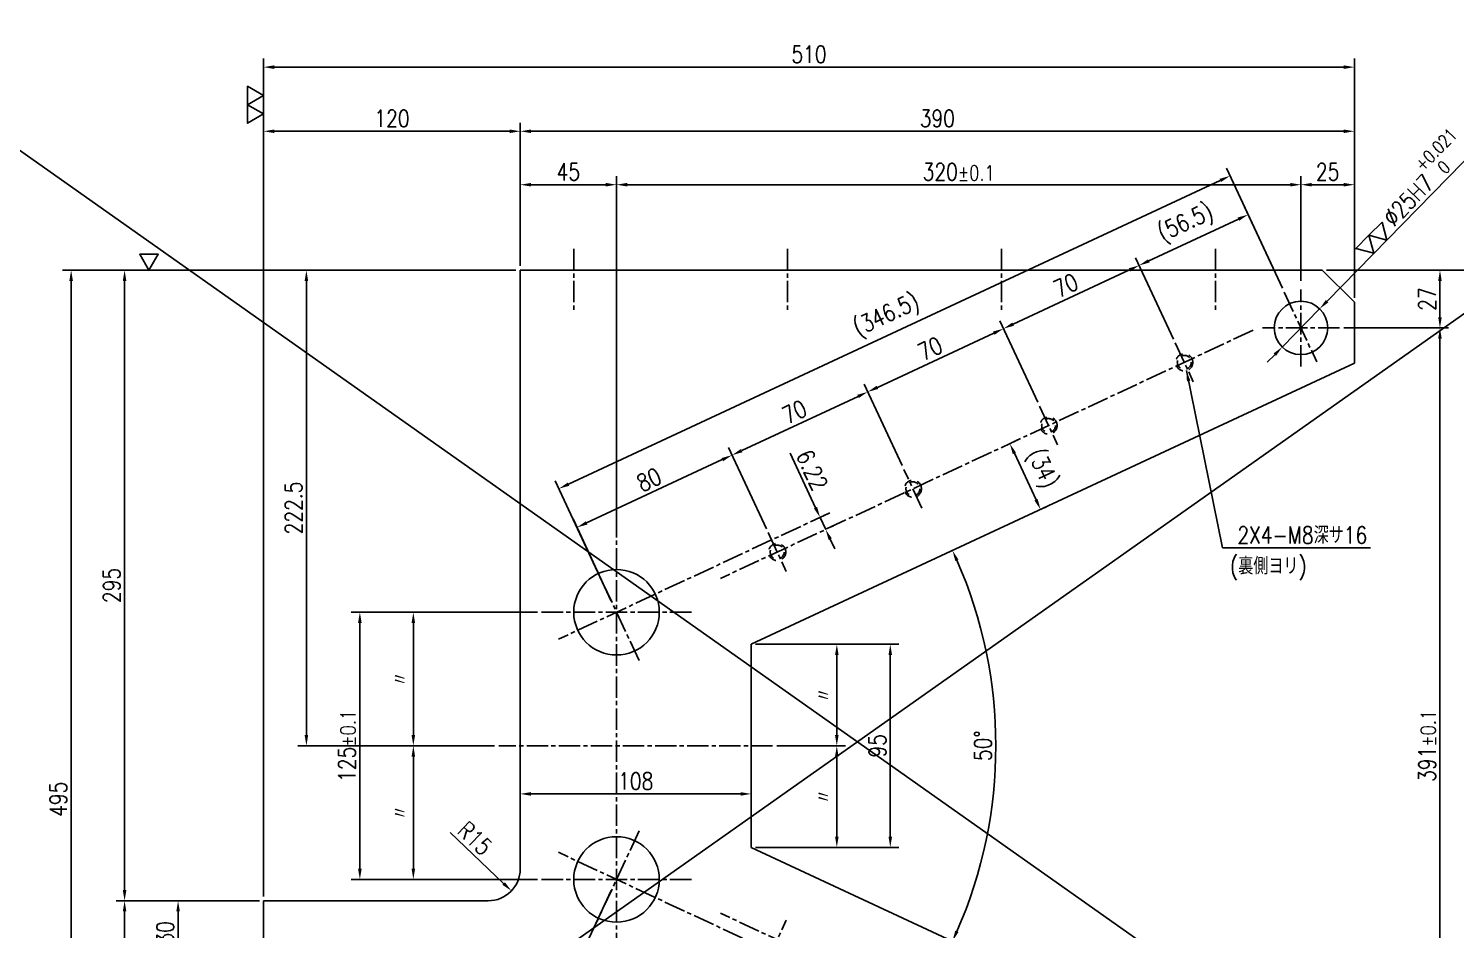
# Model space of a CAD drawing. Extents: x 0 to 1682, y 0 to 2376.
# Drawn here: x 453 to 1121, y 1694 to 2116 of the extents above; entities that cross this region are included whole.
import ezdxf

# ---------------------------------------------------------------- set-up
doc = ezdxf.new("R2010")
doc.units = 0
doc.header["$LTSCALE"] = 2
doc.header["$MEASUREMENT"] = 0
doc.linetypes.add('GEN7A', pattern=[7.5, 5, -0.75, 1, -0.75])
doc.linetypes.add('HIDDEN2', pattern=[3.5, 2, -1.5])
doc.layers.get('DEFPOINTS').update_dxf_attribs({"linetype": 'CONTINUOUS'})
for name, color, linetype in [('2', 5, 'CONTINUOUS'), ('5', 3, 'CONTINUOUS'), ('6', 52, 'CONTINUOUS'), ('7A', 4, 'GEN7A'), ('8', 1, 'CONTINUOUS'), ('9', 3, 'HIDDEN2')]:
    doc.layers.add(name, color=color, linetype=linetype)
doc.styles.get("Standard").update_dxf_attribs({"font": 'romans.shx', "width": 0.8, "bigfont": 'extfont.shx'})
doc.dimstyles.new('GEN-ISO', dxfattribs={"dimscale": 2, "dimtxt": 4, "dimasz": 2.5, "dimexe": 2, "dimexo": 1, "dimgap": 1, "dimtad": 1, "dimdec": 3, "dimrnd": 0.001, "dimdsep": 46, "dimtxsty": 'Standard', "dimcen": 0, "dimclrt": 52, "dimadec": 0, "dimazin": 0, "dimtp": 0.1, "dimtm": 0.1, "dimtfac": 0.6, "dimtdec": 3, "dimtmove": 0, "dimatfit": 3, "dimfxl": 1, "dimarcsym": 0})
doc.dimstyles.new('GEN-ISO$2', dxfattribs={"dimscale": 2, "dimtxt": 4, "dimasz": 2.5, "dimexe": 2, "dimexo": 1, "dimgap": 1, "dimtad": 1, "dimdec": 3, "dimrnd": 0.001, "dimdsep": 46, "dimtxsty": 'Standard', "dimcen": 0, "dimclrt": 52, "dimadec": 3, "dimazin": 0, "dimtp": 0.1, "dimtm": 0.1, "dimtfac": 0.6, "dimtdec": 3, "dimtofl": 0, "dimtmove": 0, "dimatfit": 3, "dimfxl": 1, "dimarcsym": 0})
doc.dimstyles.new('GEN-ISO$3', dxfattribs={"dimscale": 2, "dimtxt": 4, "dimasz": 2.5, "dimexe": 2, "dimexo": 1, "dimgap": 1, "dimtad": 1, "dimdec": 3, "dimrnd": 0.001, "dimdsep": 46, "dimtxsty": 'Standard', "dimcen": 0, "dimclrt": 52, "dimadec": 0, "dimazin": 0, "dimtp": 0.1, "dimtm": 0.1, "dimtfac": 0.6, "dimtdec": 3, "dimtmove": 0, "dimatfit": 0, "dimfxl": 1, "dimarcsym": 0})
doc.dimstyles.new('GEN-ISO$4', dxfattribs={"dimscale": 2, "dimtxt": 4, "dimasz": 2.5, "dimexe": 2, "dimexo": 1, "dimgap": 1, "dimtad": 1, "dimdec": 3, "dimrnd": 0.001, "dimdsep": 46, "dimtxsty": 'Standard', "dimcen": 0, "dimclrt": 52, "dimadec": 0, "dimazin": 0, "dimtp": 0.1, "dimtm": 0.1, "dimtfac": 0.6, "dimtdec": 3, "dimtmove": 0, "dimatfit": 3, "dimfxl": 1, "dimarcsym": 0})

# ---------------------------------------------------------------- blocks, each defined once
blk = doc.blocks.new('*D93')
at = {"layer": '5', "color": 0, "lineweight": -2, "transparency": 16777216}
for p, q in [((1060.35, 2002.57), (1142.35, 2002.57)), ((1138.35, 1997.57), (1138.35, 1562.57)), ((1060.35, 1557.57), (1142.35, 1557.57))]:
    blk.add_line(p, q, dxfattribs=at)
at = {"layer": '5', "color": 0, "transparency": 16777216}
for points in [[(1137.52, 1997.57), (1139.18, 1997.57), (1138.35, 2002.57)], [(1137.52, 1562.57), (1139.18, 1562.57), (1138.35, 1557.57)]]:
    blk.add_solid(points, dxfattribs=at)
at = {"layer": 'DEFPOINTS', "color": 0, "transparency": 16777216}
for p in [(1058.35, 2002.57), (1058.35, 1557.57), (1138.35, 1557.57)]:
    blk.add_point(p, dxfattribs=at)
at = {"layer": '5', "color": 52, "transparency": 16777216, "insert": (1132.35, 1780.07), "char_height": 8, "attachment_point": 5, "rotation": 90}
blk.add_mtext('445', dxfattribs=at)
blk = doc.blocks.new('*D94')
at = {"layer": '5', "color": 0, "lineweight": -2, "transparency": 16777216}
for p, q in [((691.35, 1842.57), (604.35, 1842.57)), ((608.35, 1722.57), (608.35, 1837.57)), ((691.35, 1717.57), (604.35, 1717.57))]:
    blk.add_line(p, q, dxfattribs=at)
at = {"layer": '5', "color": 0, "transparency": 16777216}
for points in [[(607.52, 1837.57), (609.18, 1837.57), (608.35, 1842.57)], [(607.52, 1722.57), (609.18, 1722.57), (608.35, 1717.57)]]:
    blk.add_solid(points, dxfattribs=at)
at = {"layer": 'DEFPOINTS', "color": 0, "transparency": 16777216}
for p in [(608.35, 1842.57), (693.35, 1842.57), (693.35, 1717.57)]:
    blk.add_point(p, dxfattribs=at)
at = {"layer": '5', "color": 52, "transparency": 16777216, "insert": (602.35, 1780.07), "char_height": 8, "attachment_point": 5, "rotation": 90}
blk.add_mtext('125\\H7%%P0.1', dxfattribs=at)
blk = doc.blocks.new('*D95')
at = {"layer": '5', "color": 0, "lineweight": -2, "transparency": 16777216}
for p, q in [((681.35, 2002.57), (469.35, 2002.57)), ((473.35, 1512.57), (473.35, 1997.57)), ((561.35, 1507.57), (469.35, 1507.57))]:
    blk.add_line(p, q, dxfattribs=at)
at = {"layer": '5', "color": 0, "transparency": 16777216}
for points in [[(472.52, 1997.57), (474.18, 1997.57), (473.35, 2002.57)], [(472.52, 1512.57), (474.18, 1512.57), (473.35, 1507.57)]]:
    blk.add_solid(points, dxfattribs=at)
at = {"layer": 'DEFPOINTS', "color": 0, "transparency": 16777216}
for p in [(473.35, 2002.57), (683.35, 2002.57), (563.35, 1507.57)]:
    blk.add_point(p, dxfattribs=at)
at = {"layer": '5', "color": 52, "transparency": 16777216, "insert": (467.35, 1755.07), "char_height": 8, "attachment_point": 5, "rotation": 90}
blk.add_mtext('495', dxfattribs=at)
blk = doc.blocks.new('*D96')
at = {"layer": '5', "color": 0, "lineweight": -2, "transparency": 16777216}
for p, q in [((1068.35, 1975.57), (1117.35, 1975.57)), ((1113.35, 1589.57), (1113.35, 1970.57)), ((1068.35, 1584.57), (1117.35, 1584.57))]:
    blk.add_line(p, q, dxfattribs=at)
at = {"layer": '5', "color": 0, "transparency": 16777216}
for points in [[(1112.52, 1970.57), (1114.18, 1970.57), (1113.35, 1975.57)], [(1112.52, 1589.57), (1114.18, 1589.57), (1113.35, 1584.57)]]:
    blk.add_solid(points, dxfattribs=at)
at = {"layer": 'DEFPOINTS', "color": 0, "transparency": 16777216}
for p in [(1066.35, 1975.57), (1113.35, 1975.57), (1066.35, 1584.57)]:
    blk.add_point(p, dxfattribs=at)
at = {"layer": '5', "color": 52, "transparency": 16777216, "insert": (1107.35, 1780.07), "char_height": 8, "attachment_point": 5, "rotation": 90}
blk.add_mtext('391\\H7%%P0.1', dxfattribs=at)
blk = doc.blocks.new('*D99')
at = {"layer": '5', "color": 0, "lineweight": -2, "transparency": 16777216}
for p, q in [((563.35, 1709.57), (563.35, 2101.57)), ((1073.35, 1994.57), (1073.35, 2101.57)), ((568.35, 2097.57), (1068.35, 2097.57))]:
    blk.add_line(p, q, dxfattribs=at)
at = {"layer": '5', "color": 0, "transparency": 16777216}
for points in [[(568.35, 2098.4), (568.35, 2096.73), (563.35, 2097.57)], [(1068.35, 2098.4), (1068.35, 2096.73), (1073.35, 2097.57)]]:
    blk.add_solid(points, dxfattribs=at)
at = {"layer": 'DEFPOINTS', "color": 0, "transparency": 16777216}
for p in [(1073.35, 2097.57), (1073.35, 1992.57), (563.35, 1707.57)]:
    blk.add_point(p, dxfattribs=at)
at = {"layer": '5', "color": 52, "transparency": 16777216, "insert": (818.35, 2103.57), "char_height": 8, "attachment_point": 5}
blk.add_mtext('510', dxfattribs=at)
blk = doc.blocks.new('*D100')
at = {"layer": '5', "color": 0, "lineweight": -2, "transparency": 16777216}
for p, q in [((1048.35, 1997.57), (1048.35, 2046.57)), ((1053.35, 2042.57), (1068.35, 2042.57)), ((1073.35, 1989.57), (1073.35, 2046.57))]:
    blk.add_line(p, q, dxfattribs=at)
at = {"layer": '5', "color": 0, "transparency": 16777216}
for points in [[(1053.35, 2043.4), (1053.35, 2041.73), (1048.35, 2042.57)], [(1068.35, 2043.4), (1068.35, 2041.73), (1073.35, 2042.57)]]:
    blk.add_solid(points, dxfattribs=at)
at = {"layer": 'DEFPOINTS', "color": 0, "transparency": 16777216}
for p in [(1073.35, 2042.57), (1048.35, 1995.57), (1073.35, 1987.57)]:
    blk.add_point(p, dxfattribs=at)
at = {"layer": '5', "color": 52, "transparency": 16777216, "insert": (1060.85, 2048.57), "char_height": 8, "attachment_point": 5}
blk.add_mtext('25', dxfattribs=at)
blk = doc.blocks.new('*D101')
at = {"layer": '5', "color": 0, "lineweight": -2, "transparency": 16777216}
for p, q in [((728.35, 1879.57), (728.35, 2046.57)), ((1043.35, 2042.57), (733.35, 2042.57)), ((1048.35, 1997.57), (1048.35, 2046.57))]:
    blk.add_line(p, q, dxfattribs=at)
at = {"layer": '5', "color": 0, "transparency": 16777216}
for points in [[(733.35, 2043.4), (733.35, 2041.73), (728.35, 2042.57)], [(1043.35, 2043.4), (1043.35, 2041.73), (1048.35, 2042.57)]]:
    blk.add_solid(points, dxfattribs=at)
at = {"layer": 'DEFPOINTS', "color": 0, "transparency": 16777216}
for p in [(728.35, 2042.57), (1048.35, 1995.57), (728.35, 1877.57)]:
    blk.add_point(p, dxfattribs=at)
at = {"layer": '5', "color": 52, "transparency": 16777216, "insert": (888.35, 2048.57), "char_height": 8, "attachment_point": 5}
blk.add_mtext('320\\H7%%P0.1', dxfattribs=at)
blk = doc.blocks.new('*D102')
at = {"layer": '5', "color": 0, "lineweight": -2, "transparency": 16777216}
for p, q in [((725.91, 1712.33), (703.93, 1665.2)), ((798.41, 1678.52), (776.44, 1631.39)), ((710.15, 1666.71), (773.59, 1637.13))]:
    blk.add_line(p, q, dxfattribs=at)
at = {"layer": '5', "color": 0, "transparency": 16777216}
for points in [[(710.51, 1667.47), (709.8, 1665.96), (705.62, 1668.82)], [(773.95, 1637.88), (773.24, 1636.37), (778.13, 1635.01)]]:
    blk.add_solid(points, dxfattribs=at)
at = {"layer": 'DEFPOINTS', "color": 0, "transparency": 16777216}
for p in [(726.75, 1714.14), (799.26, 1680.33), (778.13, 1635.01)]:
    blk.add_point(p, dxfattribs=at)
at = {"layer": '5', "color": 52, "transparency": 16777216, "insert": (744.41, 1657.36), "char_height": 8, "attachment_point": 5, "rotation": 335}
blk.add_mtext('80', dxfattribs=at)
blk = doc.blocks.new('*D107')
at = {"layer": '5', "color": 0, "lineweight": -2, "transparency": 16777216}
for p, q in [((1039.7, 1994.13), (1013.49, 2050.32)), ((705.93, 1902.48), (1010.65, 2044.58)), ((725.91, 1847.8), (699.7, 1904))]:
    blk.add_line(p, q, dxfattribs=at)
at = {"layer": '5', "color": 0, "transparency": 16777216}
for points in [[(1010.3, 2045.33), (1011, 2043.82), (1015.18, 2046.69)], [(705.57, 1903.24), (706.28, 1901.73), (701.4, 1900.37)]]:
    blk.add_solid(points, dxfattribs=at)
at = {"layer": 'DEFPOINTS', "color": 0, "transparency": 16777216}
for p in [(1015.18, 2046.69), (1040.54, 1992.31), (726.75, 1845.99)]:
    blk.add_point(p, dxfattribs=at)
at = {"layer": '5', "color": 52, "transparency": 16777216, "insert": (854.87, 1980.87), "char_height": 8, "attachment_point": 5, "rotation": 25}
blk.add_mtext('(346.5)', dxfattribs=at)
blk = doc.blocks.new('*D108')
at = {"layer": '5', "color": 0, "lineweight": -2, "transparency": 16777216}
for p, q in [((798.41, 1881.61), (780.66, 1919.68)), ((714.38, 1884.36), (777.82, 1913.94)), ((725.91, 1847.8), (708.16, 1885.87))]:
    blk.add_line(p, q, dxfattribs=at)
at = {"layer": '5', "color": 0, "transparency": 16777216}
for points in [[(777.47, 1914.7), (778.17, 1913.19), (782.35, 1916.05)], [(714.03, 1885.11), (714.73, 1883.6), (709.85, 1882.24)]]:
    blk.add_solid(points, dxfattribs=at)
at = {"layer": 'DEFPOINTS', "color": 0, "transparency": 16777216}
for p in [(782.35, 1916.05), (799.26, 1879.8), (726.75, 1845.99)]:
    blk.add_point(p, dxfattribs=at)
at = {"layer": '5', "color": 52, "transparency": 16777216, "insert": (743.56, 1904.59), "char_height": 8, "attachment_point": 5, "rotation": 25}
blk.add_mtext('80', dxfattribs=at)
blk = doc.blocks.new('*D109')
at = {"layer": '5', "color": 0, "lineweight": -2, "transparency": 16777216}
for p, q in [((861.85, 1911.2), (844.1, 1949.26)), ((786.88, 1918.17), (841.26, 1943.52)), ((798.41, 1881.61), (780.66, 1919.68))]:
    blk.add_line(p, q, dxfattribs=at)
at = {"layer": '5', "color": 0, "transparency": 16777216}
for points in [[(840.91, 1944.28), (841.61, 1942.77), (845.79, 1945.64)], [(786.53, 1918.92), (787.24, 1917.41), (782.35, 1916.05)]]:
    blk.add_solid(points, dxfattribs=at)
at = {"layer": 'DEFPOINTS', "color": 0, "transparency": 16777216}
for p in [(845.79, 1945.64), (862.7, 1909.39), (799.26, 1879.8)]:
    blk.add_point(p, dxfattribs=at)
at = {"layer": '5', "color": 52, "transparency": 16777216, "insert": (811.54, 1936.28), "char_height": 8, "attachment_point": 5, "rotation": 25}
blk.add_mtext('70', dxfattribs=at)
blk = doc.blocks.new('*D110')
at = {"layer": '5', "color": 0, "lineweight": -2, "transparency": 16777216}
for p, q in [((988.74, 1970.36), (970.99, 2008.43)), ((913.77, 1977.33), (968.15, 2002.69)), ((925.29, 1940.78), (907.55, 1978.85))]:
    blk.add_line(p, q, dxfattribs=at)
at = {"layer": '5', "color": 0, "transparency": 16777216}
for points in [[(967.79, 2003.45), (968.5, 2001.94), (972.68, 2004.8)], [(913.41, 1978.09), (914.12, 1976.58), (909.24, 1975.22)]]:
    blk.add_solid(points, dxfattribs=at)
at = {"layer": 'DEFPOINTS', "color": 0, "transparency": 16777216}
for p in [(972.68, 2004.8), (989.58, 1968.55), (926.14, 1938.97)]:
    blk.add_point(p, dxfattribs=at)
at = {"layer": '5', "color": 52, "transparency": 16777216, "insert": (938.42, 1995.45), "char_height": 8, "attachment_point": 5, "rotation": 25}
blk.add_mtext('70', dxfattribs=at)
blk = doc.blocks.new('*D111')
at = {"layer": '5', "color": 0, "lineweight": -2, "transparency": 16777216}
for p, q in [((925.29, 1940.78), (907.55, 1978.85)), ((850.33, 1947.75), (904.7, 1973.11)), ((861.85, 1911.2), (844.1, 1949.26))]:
    blk.add_line(p, q, dxfattribs=at)
at = {"layer": '5', "color": 0, "transparency": 16777216}
for points in [[(904.35, 1973.86), (905.06, 1972.35), (909.24, 1975.22)], [(849.97, 1948.51), (850.68, 1947), (845.79, 1945.64)]]:
    blk.add_solid(points, dxfattribs=at)
at = {"layer": 'DEFPOINTS', "color": 0, "transparency": 16777216}
for p in [(909.24, 1975.22), (926.14, 1938.97), (862.7, 1909.39)]:
    blk.add_point(p, dxfattribs=at)
at = {"layer": '5', "color": 52, "transparency": 16777216, "insert": (874.98, 1965.87), "char_height": 8, "attachment_point": 5, "rotation": 25}
blk.add_mtext('70', dxfattribs=at)
blk = doc.blocks.new('*D112')
at = {"layer": '5', "color": 0, "lineweight": -2, "transparency": 16777216}
for p, q in [((1039.7, 1994.13), (1021.95, 2032.19)), ((977.21, 2006.92), (1019.1, 2026.45)), ((988.74, 1970.36), (970.99, 2008.43))]:
    blk.add_line(p, q, dxfattribs=at)
at = {"layer": '5', "color": 0, "transparency": 16777216}
for points in [[(1018.75, 2027.21), (1019.46, 2025.7), (1023.64, 2028.57)], [(976.86, 2007.67), (977.56, 2006.16), (972.68, 2004.8)]]:
    blk.add_solid(points, dxfattribs=at)
at = {"layer": 'DEFPOINTS', "color": 0, "transparency": 16777216}
for p in [(1023.64, 2028.57), (1040.54, 1992.31), (989.58, 1968.55)]:
    blk.add_point(p, dxfattribs=at)
at = {"layer": '5', "color": 52, "transparency": 16777216, "insert": (994.74, 2024.02), "char_height": 8, "attachment_point": 5, "rotation": 25}
blk.add_mtext('(56.5)', dxfattribs=at)
blk = doc.blocks.new('*D113')
at = {"layer": '5', "color": 0, "lineweight": -2, "transparency": 16777216}
for p, q in [((914.05, 1922.3), (915.87, 1923.14)), ((914.35, 1916.92), (924.5, 1895.17)), ((928.42, 1891.48), (930.23, 1892.33))]:
    blk.add_line(p, q, dxfattribs=at)
at = {"layer": '5', "color": 0, "transparency": 16777216}
for points in [[(915.11, 1917.27), (913.6, 1916.57), (912.24, 1921.45)], [(925.25, 1895.52), (923.74, 1894.82), (926.61, 1890.64)]]:
    blk.add_solid(points, dxfattribs=at)
at = {"layer": 'DEFPOINTS', "color": 0, "transparency": 16777216}
for p in [(912.24, 1921.45), (926.61, 1890.64), (926.61, 1890.64)]:
    blk.add_point(p, dxfattribs=at)
at = {"layer": '5', "color": 52, "transparency": 16777216, "insert": (926.76, 1909.47), "char_height": 8, "attachment_point": 5, "rotation": 295}
blk.add_mtext('(34)', dxfattribs=at)
blk = doc.blocks.new('*D114')
at = {"layer": '5', "color": 0, "lineweight": -2, "transparency": 16777216}
for p, q in [((681.35, 2002.57), (494.35, 2002.57)), ((498.35, 1712.57), (498.35, 1997.57)), ((561.35, 1707.57), (494.35, 1707.57))]:
    blk.add_line(p, q, dxfattribs=at)
at = {"layer": '5', "color": 0, "transparency": 16777216}
for points in [[(497.52, 1997.57), (499.18, 1997.57), (498.35, 2002.57)], [(497.52, 1712.57), (499.18, 1712.57), (498.35, 1707.57)]]:
    blk.add_solid(points, dxfattribs=at)
at = {"layer": 'DEFPOINTS', "color": 0, "transparency": 16777216}
for p in [(498.35, 2002.57), (683.35, 2002.57), (563.35, 1707.57)]:
    blk.add_point(p, dxfattribs=at)
at = {"layer": '5', "color": 52, "transparency": 16777216, "insert": (492.35, 1855.07), "char_height": 8, "attachment_point": 5, "rotation": 90}
blk.add_mtext('295', dxfattribs=at)
blk = doc.blocks.new('*D115')
at = {"layer": '5', "color": 0, "lineweight": -2, "transparency": 16777216}
for p, q in [((561.35, 1707.57), (494.35, 1707.57)), ((498.35, 1512.57), (498.35, 1702.57)), ((561.35, 1507.57), (494.35, 1507.57))]:
    blk.add_line(p, q, dxfattribs=at)
at = {"layer": '5', "color": 0, "transparency": 16777216}
for points in [[(497.52, 1702.57), (499.18, 1702.57), (498.35, 1707.57)], [(497.52, 1512.57), (499.18, 1512.57), (498.35, 1507.57)]]:
    blk.add_solid(points, dxfattribs=at)
at = {"layer": 'DEFPOINTS', "color": 0, "transparency": 16777216}
for p in [(498.35, 1707.57), (563.35, 1707.57), (563.35, 1507.57)]:
    blk.add_point(p, dxfattribs=at)
at = {"layer": '5', "color": 52, "transparency": 16777216, "insert": (492.35, 1607.57), "char_height": 8, "attachment_point": 5, "rotation": 90}
blk.add_mtext('200', dxfattribs=at)
blk = doc.blocks.new('*D120')
at = {"layer": '5', "color": 0, "lineweight": -2, "transparency": 16777216}
for p, q in [((683.35, 2004.57), (683.35, 2071.57)), ((1073.35, 1989.57), (1073.35, 2071.57)), ((1068.35, 2067.57), (688.35, 2067.57))]:
    blk.add_line(p, q, dxfattribs=at)
at = {"layer": '5', "color": 0, "transparency": 16777216}
for points in [[(688.35, 2068.4), (688.35, 2066.73), (683.35, 2067.57)], [(1068.35, 2068.4), (1068.35, 2066.73), (1073.35, 2067.57)]]:
    blk.add_solid(points, dxfattribs=at)
at = {"layer": 'DEFPOINTS', "color": 0, "transparency": 16777216}
for p in [(683.35, 2067.57), (683.35, 2002.57), (1073.35, 1987.57)]:
    blk.add_point(p, dxfattribs=at)
at = {"layer": '5', "color": 52, "transparency": 16777216, "insert": (878.35, 2073.57), "char_height": 8, "attachment_point": 5}
blk.add_mtext('390', dxfattribs=at)
blk = doc.blocks.new('*D121')
at = {"layer": '5', "color": 0, "lineweight": -2, "transparency": 16777216}
for p, q in [((683.35, 2004.57), (683.35, 2046.57)), ((723.35, 2042.57), (688.35, 2042.57)), ((728.35, 1879.57), (728.35, 2046.57))]:
    blk.add_line(p, q, dxfattribs=at)
at = {"layer": '5', "color": 0, "transparency": 16777216}
for points in [[(688.35, 2043.4), (688.35, 2041.73), (683.35, 2042.57)], [(723.35, 2043.4), (723.35, 2041.73), (728.35, 2042.57)]]:
    blk.add_solid(points, dxfattribs=at)
at = {"layer": 'DEFPOINTS', "color": 0, "transparency": 16777216}
for p in [(683.35, 2042.57), (683.35, 2002.57), (728.35, 1877.57)]:
    blk.add_point(p, dxfattribs=at)
at = {"layer": '5', "color": 52, "transparency": 16777216, "insert": (705.85, 2048.57), "char_height": 8, "attachment_point": 5}
blk.add_mtext('45', dxfattribs=at)
blk = doc.blocks.new('*D122')
at = {"layer": '5', "color": 0, "lineweight": -2, "transparency": 16777216}
for p, q in [((563.35, 1709.57), (563.35, 2071.57)), ((683.35, 2004.57), (683.35, 2071.57)), ((678.35, 2067.57), (568.35, 2067.57))]:
    blk.add_line(p, q, dxfattribs=at)
at = {"layer": '5', "color": 0, "transparency": 16777216}
for points in [[(568.35, 2068.4), (568.35, 2066.73), (563.35, 2067.57)], [(678.35, 2068.4), (678.35, 2066.73), (683.35, 2067.57)]]:
    blk.add_solid(points, dxfattribs=at)
at = {"layer": 'DEFPOINTS', "color": 0, "transparency": 16777216}
for p in [(563.35, 2067.57), (683.35, 2002.57), (563.35, 1707.57)]:
    blk.add_point(p, dxfattribs=at)
at = {"layer": '5', "color": 52, "transparency": 16777216, "insert": (623.35, 2073.57), "char_height": 8, "attachment_point": 5}
blk.add_mtext('120', dxfattribs=at)
blk = doc.blocks.new('*D123')
at = {"layer": '5', "color": 0, "lineweight": -2, "transparency": 16777216}
for p, q in [((1060.35, 2002.57), (1117.35, 2002.57)), ((1113.35, 1980.57), (1113.35, 1997.57)), ((1068.35, 1975.57), (1117.35, 1975.57))]:
    blk.add_line(p, q, dxfattribs=at)
at = {"layer": '5', "color": 0, "transparency": 16777216}
for points in [[(1112.52, 1997.57), (1114.18, 1997.57), (1113.35, 2002.57)], [(1112.52, 1980.57), (1114.18, 1980.57), (1113.35, 1975.57)]]:
    blk.add_solid(points, dxfattribs=at)
at = {"layer": 'DEFPOINTS', "color": 0, "transparency": 16777216}
for p in [(1058.35, 2002.57), (1113.35, 2002.57), (1066.35, 1975.57)]:
    blk.add_point(p, dxfattribs=at)
at = {"layer": '5', "color": 52, "transparency": 16777216, "insert": (1107.35, 1989.07), "char_height": 8, "attachment_point": 5, "rotation": 90}
blk.add_mtext('27', dxfattribs=at)
blk = doc.blocks.new('*D125')
at = {"layer": '5', "color": 0, "lineweight": -2, "transparency": 16777216}
blk.add_line((650.59, 1739.54), (675.58, 1715.66), dxfattribs=at)
at = {"layer": '5', "color": 0, "transparency": 16777216}
blk.add_solid([(676.16, 1716.26), (675, 1715.06), (679.2, 1712.2)], dxfattribs=at)
at = {"layer": 'DEFPOINTS', "color": 0, "transparency": 16777216}
for p in [(668.35, 1722.57), (679.2, 1712.2)]:
    blk.add_point(p, dxfattribs=at)
at = {"layer": '5', "color": 52, "transparency": 16777216, "insert": (662.13, 1736.81), "char_height": 8, "attachment_point": 5, "rotation": 316.30527}
blk.add_mtext('R15', dxfattribs=at)
blk = doc.blocks.new('*D126')
at = {"layer": '5', "color": 0, "lineweight": -2, "transparency": 16777216}
for p, q in [((1060.58, 1988.08), (1131.15, 2060.26)), ((1039.61, 1966.63), (1057.09, 1984.5)), ((1036.12, 1963.05), (1032.62, 1959.48))]:
    blk.add_line(p, q, dxfattribs=at)
at = {"layer": '5', "color": 0, "transparency": 16777216}
for points in [[(1059.99, 1988.66), (1061.18, 1987.5), (1057.09, 1984.5)], [(1035.52, 1963.63), (1036.71, 1962.47), (1039.61, 1966.63)]]:
    blk.add_solid(points, dxfattribs=at)
at = {"layer": 'DEFPOINTS', "color": 0, "transparency": 16777216}
for p in [(1057.09, 1984.5), (1039.61, 1966.63)]:
    blk.add_point(p, dxfattribs=at)
at = {"layer": '5', "color": 52, "transparency": 16777216, "insert": (1104.65, 2046.03), "char_height": 8, "attachment_point": 5, "rotation": 45.64911}
blk.add_mtext('∅25H7\\H6;\\S+0.021^   0;', dxfattribs=at)
blk = doc.blocks.new('*D128')
at = {"layer": '5', "color": 0, "lineweight": -2, "transparency": 16777216}
for p, q in [((725.91, 1712.33), (693.37, 1642.54)), ((699.59, 1644.05), (1004.31, 1501.96)), ((1039.7, 1566.01), (1007.15, 1496.22))]:
    blk.add_line(p, q, dxfattribs=at)
at = {"layer": '5', "color": 0, "transparency": 16777216}
for points in [[(699.94, 1644.81), (699.24, 1643.3), (695.06, 1646.17)], [(1004.66, 1502.71), (1003.96, 1501.2), (1008.84, 1499.85)]]:
    blk.add_solid(points, dxfattribs=at)
at = {"layer": 'DEFPOINTS', "color": 0, "transparency": 16777216}
for p in [(726.75, 1714.14), (1040.54, 1567.82), (1008.84, 1499.85)]:
    blk.add_point(p, dxfattribs=at)
at = {"layer": '5', "color": 52, "transparency": 16777216, "insert": (855.37, 1580.34), "char_height": 8, "attachment_point": 5, "rotation": 335}
blk.add_mtext('(346.5)', dxfattribs=at)
blk = doc.blocks.new('*D129')
at = {"layer": '5', "color": 0, "lineweight": -2, "transparency": 16777216}
for p, q in [((793.35, 1827.57), (860.35, 1827.57)), ((856.35, 1737.57), (856.35, 1822.57)), ((793.35, 1732.57), (860.35, 1732.57))]:
    blk.add_line(p, q, dxfattribs=at)
at = {"layer": '5', "color": 0, "transparency": 16777216}
for points in [[(855.52, 1822.57), (857.18, 1822.57), (856.35, 1827.57)], [(855.52, 1737.57), (857.18, 1737.57), (856.35, 1732.57)]]:
    blk.add_solid(points, dxfattribs=at)
at = {"layer": 'DEFPOINTS', "color": 0, "transparency": 16777216}
for p in [(791.35, 1827.57), (856.35, 1827.57), (791.35, 1732.57)]:
    blk.add_point(p, dxfattribs=at)
at = {"layer": '5', "color": 52, "transparency": 16777216, "insert": (850.35, 1780.07), "char_height": 8, "attachment_point": 5, "rotation": 90}
blk.add_mtext('95', dxfattribs=at)
blk = doc.blocks.new('*D74')
at = {"layer": '5', "color": 0, "lineweight": -2, "transparency": 16777216}
for p, q in [((691.35, 1842.57), (629.35, 1842.57)), ((633.35, 1785.07), (633.35, 1837.57)), ((671.35, 1780.07), (629.35, 1780.07))]:
    blk.add_line(p, q, dxfattribs=at)
at = {"layer": '5', "color": 0, "transparency": 16777216}
for points in [[(632.52, 1837.57), (634.18, 1837.57), (633.35, 1842.57)], [(632.52, 1785.07), (634.18, 1785.07), (633.35, 1780.07)]]:
    blk.add_solid(points, dxfattribs=at)
at = {"layer": 'DEFPOINTS', "color": 0, "transparency": 16777216}
for p in [(633.35, 1842.57), (693.35, 1842.57), (673.35, 1780.07)]:
    blk.add_point(p, dxfattribs=at)
at = {"layer": '5', "color": 52, "transparency": 16777216, "insert": (627.35, 1811.32), "char_height": 8, "attachment_point": 5, "rotation": 90}
blk.add_mtext('〃', dxfattribs=at)
blk = doc.blocks.new('*D75')
at = {"layer": '5', "color": 0, "lineweight": -2, "transparency": 16777216}
for p, q in [((671.35, 1780.07), (629.35, 1780.07)), ((633.35, 1775.07), (633.35, 1722.57)), ((691.35, 1717.57), (629.35, 1717.57))]:
    blk.add_line(p, q, dxfattribs=at)
at = {"layer": '5', "color": 0, "transparency": 16777216}
for points in [[(632.52, 1775.07), (634.18, 1775.07), (633.35, 1780.07)], [(632.52, 1722.57), (634.18, 1722.57), (633.35, 1717.57)]]:
    blk.add_solid(points, dxfattribs=at)
at = {"layer": 'DEFPOINTS', "color": 0, "transparency": 16777216}
for p in [(673.35, 1780.07), (633.35, 1717.57), (693.35, 1717.57)]:
    blk.add_point(p, dxfattribs=at)
at = {"layer": '5', "color": 52, "transparency": 16777216, "insert": (627.35, 1748.82), "char_height": 8, "attachment_point": 5, "rotation": 90}
blk.add_mtext('〃', dxfattribs=at)
blk = doc.blocks.new('*D80')
at = {"layer": '5', "color": 0, "lineweight": -2, "transparency": 16777216}
for p, q in [((821.4, 1891.47), (809.48, 1917.03)), ((825.33, 1887.79), (827.14, 1888.63)), ((826.14, 1881.3), (823.51, 1886.94)), ((827.95, 1882.15), (829.77, 1882.99)), ((828.25, 1876.77), (830.37, 1872.24))]:
    blk.add_line(p, q, dxfattribs=at)
at = {"layer": '5', "color": 0, "transparency": 16777216}
for points in [[(822.15, 1891.82), (820.64, 1891.12), (823.51, 1886.94)], [(829.01, 1877.12), (827.5, 1876.42), (826.14, 1881.3)]]:
    blk.add_solid(points, dxfattribs=at)
at = {"layer": 'DEFPOINTS', "color": 0, "transparency": 16777216}
for p in [(823.51, 1886.94), (823.51, 1886.94), (826.14, 1881.3)]:
    blk.add_point(p, dxfattribs=at)
at = {"layer": '5', "color": 52, "transparency": 16777216, "insert": (819.82, 1909.05), "char_height": 8, "attachment_point": 5, "rotation": 295}
blk.add_mtext('6.22', dxfattribs=at)
blk = doc.blocks.new('*D81')
at = {"layer": '5', "color": 0, "lineweight": -2, "transparency": 16777216}
for p, q in [((793.35, 1827.57), (835.35, 1827.57)), ((831.35, 1785.07), (831.35, 1822.57)), ((803.35, 1780.07), (835.35, 1780.07))]:
    blk.add_line(p, q, dxfattribs=at)
at = {"layer": '5', "color": 0, "transparency": 16777216}
for points in [[(830.52, 1822.57), (832.18, 1822.57), (831.35, 1827.57)], [(830.52, 1785.07), (832.18, 1785.07), (831.35, 1780.07)]]:
    blk.add_solid(points, dxfattribs=at)
at = {"layer": 'DEFPOINTS', "color": 0, "transparency": 16777216}
for p in [(791.35, 1827.57), (831.35, 1827.57), (801.35, 1780.07)]:
    blk.add_point(p, dxfattribs=at)
at = {"layer": '5', "color": 52, "transparency": 16777216, "insert": (825.35, 1803.82), "char_height": 8, "attachment_point": 5, "rotation": 90}
blk.add_mtext('〃', dxfattribs=at)
blk = doc.blocks.new('*D82')
at = {"layer": '5', "color": 0, "lineweight": -2, "transparency": 16777216}
for p, q in [((803.35, 1780.07), (835.35, 1780.07)), ((831.35, 1775.07), (831.35, 1737.57)), ((793.35, 1732.57), (835.35, 1732.57))]:
    blk.add_line(p, q, dxfattribs=at)
at = {"layer": '5', "color": 0, "transparency": 16777216}
for points in [[(830.52, 1775.07), (832.18, 1775.07), (831.35, 1780.07)], [(830.52, 1737.57), (832.18, 1737.57), (831.35, 1732.57)]]:
    blk.add_solid(points, dxfattribs=at)
at = {"layer": 'DEFPOINTS', "color": 0, "transparency": 16777216}
for p in [(801.35, 1780.07), (791.35, 1732.57), (831.35, 1732.57)]:
    blk.add_point(p, dxfattribs=at)
at = {"layer": '5', "color": 52, "transparency": 16777216, "insert": (825.35, 1756.32), "char_height": 8, "attachment_point": 5, "rotation": 90}
blk.add_mtext('〃', dxfattribs=at)
blk = doc.blocks.new('*D83')
at = {"layer": '5', "color": 0, "lineweight": -2, "transparency": 16777216}
for p, q in [((683.35, 1759.57), (683.35, 1761.57)), ((791.35, 1759.57), (791.35, 1761.57)), ((786.35, 1757.57), (688.35, 1757.57))]:
    blk.add_line(p, q, dxfattribs=at)
at = {"layer": '5', "color": 0, "transparency": 16777216}
for points in [[(688.35, 1758.4), (688.35, 1756.73), (683.35, 1757.57)], [(786.35, 1758.4), (786.35, 1756.73), (791.35, 1757.57)]]:
    blk.add_solid(points, dxfattribs=at)
at = {"layer": 'DEFPOINTS', "color": 0, "transparency": 16777216}
for p in [(683.35, 1757.57), (683.35, 1757.57), (791.35, 1757.57)]:
    blk.add_point(p, dxfattribs=at)
at = {"layer": '5', "color": 52, "transparency": 16777216, "insert": (737.35, 1763.57), "char_height": 8, "attachment_point": 5}
blk.add_mtext('108', dxfattribs=at)
blk = doc.blocks.new('*D85')
at = {"layer": '5', "color": 0, "lineweight": -2, "transparency": 16777216}
for p, q in [((561.35, 1707.57), (519.35, 1707.57)), ((523.35, 1682.57), (523.35, 1702.57)), ((579.35, 1677.57), (519.35, 1677.57))]:
    blk.add_line(p, q, dxfattribs=at)
at = {"layer": '5', "color": 0, "transparency": 16777216}
for points in [[(522.52, 1702.57), (524.18, 1702.57), (523.35, 1707.57)], [(522.52, 1682.57), (524.18, 1682.57), (523.35, 1677.57)]]:
    blk.add_solid(points, dxfattribs=at)
at = {"layer": 'DEFPOINTS', "color": 0, "transparency": 16777216}
for p in [(523.35, 1707.57), (563.35, 1707.57), (581.35, 1677.57)]:
    blk.add_point(p, dxfattribs=at)
at = {"layer": '5', "color": 52, "transparency": 16777216, "insert": (517.35, 1692.57), "char_height": 8, "attachment_point": 5, "rotation": 90}
blk.add_mtext('30', dxfattribs=at)
blk = doc.blocks.new('*D89')
at = {"layer": '5', "color": 0, "lineweight": -2, "transparency": 16777216}
for p, q in [((681.35, 2002.57), (579.35, 2002.57)), ((583.35, 1785.07), (583.35, 1997.57)), ((671.35, 1780.07), (579.35, 1780.07))]:
    blk.add_line(p, q, dxfattribs=at)
at = {"layer": '5', "color": 0, "transparency": 16777216}
for points in [[(582.52, 1997.57), (584.18, 1997.57), (583.35, 2002.57)], [(582.52, 1785.07), (584.18, 1785.07), (583.35, 1780.07)]]:
    blk.add_solid(points, dxfattribs=at)
at = {"layer": 'DEFPOINTS', "color": 0, "transparency": 16777216}
for p in [(583.35, 2002.57), (683.35, 2002.57), (673.35, 1780.07)]:
    blk.add_point(p, dxfattribs=at)
at = {"layer": '5', "color": 52, "transparency": 16777216, "insert": (577.35, 1891.32), "char_height": 8, "attachment_point": 5, "rotation": 90}
blk.add_mtext('222.5', dxfattribs=at)
blk = doc.blocks.new('*D92')
at = {"layer": '5', "color": 0, "lineweight": -2, "transparency": 16777216}
blk.add_arc((689.49, 1780.07), 216.2, 336.32512, 23.67488, dxfattribs=at)
at = {"layer": '5', "color": 0, "transparency": 16777216}
for points in [[(886.73, 1866.54), (888.25, 1867.22), (885.43, 1871.43)], [(888.25, 1692.91), (886.73, 1693.6), (885.43, 1688.7)]]:
    blk.add_solid(points, dxfattribs=at)
at = {"layer": 'DEFPOINTS', "color": 0, "transparency": 16777216}
for p in [(1073.35, 1959.06), (791.35, 1827.57), (903.4, 1748.73), (791.35, 1732.57), (1073.35, 1601.07)]:
    blk.add_point(p, dxfattribs=at)
at = {"layer": '5', "color": 52, "transparency": 16777216, "insert": (899.68, 1780.07), "char_height": 8, "attachment_point": 5, "rotation": 90}
blk.add_mtext('50°', dxfattribs=at)

msp = doc.modelspace()

# ---------------------------------------------------------------- linework, layer by layer
at = {"layer": '2'}
for p, q in [((683.3502, 2002.5661), (683.3502, 1722.5661)), ((1058.3502, 2002.5661), (683.3502, 2002.5661)), ((1058.3502, 2002.5661), (1073.3502, 1987.5661)), ((1073.3502, 1987.5661), (1073.3502, 1959.0648)), ((1073.3502, 1959.0648), (791.3502, 1827.5661)), ((791.3502, 1827.5661), (791.3502, 1732.5661)), ((1073.3502, 1601.0673), (791.3502, 1732.5661)), ((563.3502, 1507.5661), (563.3502, 1707.5661)), ((563.3502, 1707.5661), (668.3502, 1707.5661))]:
    msp.add_line(p, q, dxfattribs=at)
for centre, radius in [((1048.3502, 1975.5661), 12.5), ((728.3502, 1842.5661), 20), ((728.3502, 1717.5661), 20)]:
    msp.add_circle(centre, radius, dxfattribs=at)
msp.add_arc((668.3502, 1722.5661), 15, 270, 0, dxfattribs=at)
at = {"layer": '5'}
msp.add_line((629.3502, 1780.0661), (608.3502, 1780.0661), dxfattribs=at)
at = {"layer": '7A'}
for p, q in [((708.3502, 2012.5661), (708.3502, 1982.5661)), ((808.3502, 2012.5661), (808.3502, 1982.5661)), ((908.3502, 2012.5661), (908.3502, 1982.5661)), ((1008.3502, 2012.5661), (1008.3502, 1982.5661)), ((1040.5405, 1992.314), (1055.746, 1959.7057)), ((1048.3502, 1957.5661), (1048.3502, 1993.5661)), ((1066.3502, 1975.5661), (1030.3502, 1975.5661)), ((1025.9598, 1974.4812), (776.9812, 1858.3805)), ((989.5818, 1968.5516), (998.0341, 1950.4255)), ((926.1402, 1938.9683), (934.5926, 1920.8422)), ((871.151, 1891.2589), (862.6987, 1909.3851)), ((828.044, 1889.0541), (701.1609, 1829.8875)), ((728.3502, 1682.5661), (728.3502, 1882.5661)), ((799.2571, 1879.8018), (807.7095, 1861.6756)), ((738.9156, 1819.9084), (717.7847, 1865.2238)), ((763.3502, 1842.5661), (693.3502, 1842.5661)), ((801.3502, 1780.0661), (673.3502, 1780.0661)), ((738.9156, 1740.2238), (717.7847, 1694.9084)), ((828.044, 1671.0781), (701.1609, 1730.2446)), ((763.3502, 1717.5661), (693.3502, 1717.5661)), ((1025.9598, 1585.651), (776.9812, 1701.7516)), ((799.2571, 1680.3304), (807.7095, 1698.4565))]:
    msp.add_line(p, q, dxfattribs=at)
at = {"layer": '8'}
for p, q in [((0, 1188), (1682, 2376)), ((0, 2376), (1682, 1188))]:
    msp.add_line(p, q, dxfattribs=at)
for points in [[(563.3502, 2084.3296), (555.8502, 2079.9996), (555.8502, 2088.6596), (563.3502, 2084.3296)], [(563.3502, 2075.6696), (555.8502, 2079.9996), (555.8502, 2071.3396), (563.3502, 2075.6696)], [(1088.5065, 2016.6427), (1080.1414, 2018.8843), (1086.265, 2025.0078), (1088.5065, 2016.6427)], [(1082.383, 2010.5192), (1074.0179, 2012.7607), (1080.1414, 2018.8843), (1082.383, 2010.5192)], [(509.7403, 2002.5661), (505.4103, 2010.0661), (514.0703, 2010.0661), (509.7403, 2002.5661)]]:
    msp.add_lwpolyline(points, close=True, dxfattribs=at)
at = {"layer": '9'}
for centre, radius in [((993.8079, 1959.4885), 4), ((993.8079, 1959.4885), 3.25), ((930.3664, 1929.9053), 4), ((930.3664, 1929.9053), 3.25), ((866.9249, 1900.322), 4), ((866.9249, 1900.322), 3.25), ((803.4833, 1870.7387), 4), ((803.4833, 1870.7387), 3.25)]:
    msp.add_circle(centre, radius, dxfattribs=at)

# ---------------------------------------------------------------- texts
at = {"layer": '5', "color": 52, "insert": (1018.641, 1878.6404), "char_height": 8, "attachment_point": 4}
msp.add_mtext('2X4-M8深サ16', dxfattribs=at)
at = {"layer": '6', "width": 0.8}
msp.add_text('(裏側ヨリ)', height=8, dxfattribs=at).set_placement((1015.2088, 1860.2192))

# ---------------------------------------------------------------- dimensions: what is measured, and where the dimension line sits
at = {"layer": '5'}
for base, p1, p2, picture, middle in [((1073.3502, 2097.5661), (563.3502, 1707.5661), (1073.3502, 1992.5661), '*D99', (818.3502, 2103.5661)), ((563.3502, 2067.5661), (683.3502, 2002.5661), (563.3502, 1707.5661), '*D122', (623.3502, 2073.5661)), ((683.3502, 2067.5661), (1073.3502, 1987.5661), (683.3502, 2002.5661), '*D120', (878.3502, 2073.5661)), ((683.3502, 2042.5661), (728.3502, 1877.5661), (683.3502, 2002.5661), '*D121', (705.8502, 2048.5661)), ((1073.3502, 2042.5661), (1048.3502, 1995.5661), (1073.3502, 1987.5661), '*D100', (1060.8502, 2048.5661))]:
    dim = msp.add_linear_dim(base=base, p1=p1, p2=p2, dimstyle='GEN-ISO', dxfattribs=at)
    dim.commit()
    dim.dimension.update_dxf_attribs({"geometry": picture, "text_midpoint": middle})
dim = msp.add_diameter_dim_2p(p1=(1039.612, 1966.6277), p2=(1057.0883, 1984.5045), text='<>H7\\H6;\\S+0.021^   0;', dimstyle='GEN-ISO$3', dxfattribs=at)
dim.commit()
dim.dimension.update_dxf_attribs({"geometry": '*D126', "text_midpoint": (1111.0849, 2039.7386), "dimtype": 163})
for p1, p2, distance, text, picture, middle in [((726.7525, 1845.9923), (1040.5405, 1992.314), 60, '(346.5)', '*D107', (854.8682, 1980.8684)), ((989.5818, 1968.5516), (1040.5405, 1992.314), 40, '(56.5)', '*D112', (994.7352, 2024.0219)), ((912.2402, 1921.4529), (926.6093, 1890.6384), 0, '(<>)', '*D113', (926.7615, 1909.4669)), ((726.7525, 1714.1398), (1040.5405, 1567.8181), -75, '(346.5)', '*D128', (855.3713, 1580.3427))]:
    dim = msp.add_aligned_dim(p1=p1, p2=p2, distance=distance, text=text, dimstyle='GEN-ISO', dxfattribs=at)
    dim.commit()
    dim.dimension.update_dxf_attribs({"geometry": picture, "text_midpoint": middle})
dim = msp.add_linear_dim(base=(728.3502, 2042.5661), p1=(1048.3502, 1995.5661), p2=(728.3502, 1877.5661), text='<>\\H7%%P0.1', dimstyle='GEN-ISO', dxfattribs=at)
dim.commit()
dim.dimension.update_dxf_attribs({"geometry": '*D101', "text_midpoint": (888.3502, 2048.5661)})
for p1, p2, distance, picture, middle in [((926.1402, 1938.9683), (989.5818, 1968.5516), 40, '*D110', (938.4205, 1995.4501)), ((862.6987, 1909.3851), (926.1402, 1938.9683), 40, '*D111', (874.979, 1965.8669)), ((799.2571, 1879.8018), (862.6987, 1909.3851), 40, '*D109', (811.5375, 1936.2836)), ((726.7525, 1845.9923), (799.2571, 1879.8018), 40, '*D108', (743.5644, 1904.5872)), ((726.7525, 1714.1398), (799.2571, 1680.3304), -50, '*D102', (744.4096, 1657.3576))]:
    dim = msp.add_aligned_dim(p1=p1, p2=p2, distance=distance, dimstyle='GEN-ISO', dxfattribs=at)
    dim.commit()
    dim.dimension.update_dxf_attribs({"geometry": picture, "text_midpoint": middle})
for base, p1, p2, angle, picture, middle in [((473.3502, 2002.5661), (563.3502, 1507.5661), (683.3502, 2002.5661), 270, '*D95', (467.3502, 1755.0661)), ((498.3502, 2002.5661), (563.3502, 1707.5661), (683.3502, 2002.5661), 270, '*D114', (492.3502, 1855.0661)), ((583.3502, 2002.5661), (673.3502, 1780.0661), (683.3502, 2002.5661), 90, '*D89', (577.3502, 1891.3161)), ((1138.3502, 1557.5661), (1058.3502, 2002.5661), (1058.3502, 1557.5661), 270, '*D93', (1132.3502, 1780.0661)), ((1113.3502, 2002.5661), (1066.3502, 1975.5661), (1058.3502, 2002.5661), 270, '*D123', (1107.3502, 1989.0661)), ((856.3502, 1827.5661), (791.3502, 1732.5661), (791.3502, 1827.5661), 270, '*D129', (850.3502, 1780.0661)), ((498.3502, 1707.5661), (563.3502, 1507.5661), (563.3502, 1707.5661), 270, '*D115', (492.3502, 1607.5661)), ((523.3502, 1707.5661), (581.3502, 1677.5661), (563.3502, 1707.5661), 270, '*D85', (517.3502, 1692.5661))]:
    dim = msp.add_linear_dim(base=base, p1=p1, p2=p2, angle=angle, dimstyle='GEN-ISO', dxfattribs=at)
    dim.commit()
    dim.dimension.update_dxf_attribs({"geometry": picture, "text_midpoint": middle})
for base, p1, p2, text, picture, middle in [((1113.3502, 1975.5661), (1066.3502, 1584.5661), (1066.3502, 1975.5661), '<>\\H7%%P0.1', '*D96', (1107.3502, 1780.0661)), ((608.3502, 1842.5661), (693.3502, 1717.5661), (693.3502, 1842.5661), '<>\\H7%%P0.1', '*D94', (602.3502, 1780.0661)), ((633.3502, 1842.5661), (673.3502, 1780.0661), (693.3502, 1842.5661), '〃', '*D74', (627.3502, 1811.3161)), ((633.3502, 1717.5661), (673.3502, 1780.0661), (693.3502, 1717.5661), '〃', '*D75', (627.3502, 1748.8161))]:
    dim = msp.add_linear_dim(base=base, p1=p1, p2=p2, angle=270, text=text, dimstyle='GEN-ISO', dxfattribs=at)
    dim.commit()
    dim.dimension.update_dxf_attribs({"geometry": picture, "text_midpoint": middle})
dim = msp.add_angular_dim_2l(base=(903.3989, 1748.7325), line1=((1073.3502, 1959.0648), (791.3502, 1827.5661)), line2=((1073.3502, 1601.0673), (791.3502, 1732.5661)), dimstyle='GEN-ISO$2', override={"dimazin": 2, "dimtmove": 2}, dxfattribs=at)
dim.commit()
dim.dimension.update_dxf_attribs({"geometry": '*D92', "text_midpoint": (899.6816, 1780.0661)})
dim = msp.add_aligned_dim(p1=(826.141, 1881.3042), p2=(823.5125, 1886.941), distance=0, dimstyle='GEN-ISO', override={"dimtofl": 1}, dxfattribs=at)
dim.commit()
dim.dimension.update_dxf_attribs({"geometry": '*D80', "text_midpoint": (819.8218, 1909.053)})
for base, p2, picture, middle in [((831.3502, 1827.5661), (791.3502, 1827.5661), '*D81', (825.3502, 1803.8161)), ((831.3502, 1732.5661), (791.3502, 1732.5661), '*D82', (825.3502, 1756.3161))]:
    dim = msp.add_linear_dim(base=base, p1=(801.3502, 1780.0661), p2=p2, angle=270, text='〃', dimstyle='GEN-ISO', override={"dimtofl": 1}, dxfattribs=at)
    dim.commit()
    dim.dimension.update_dxf_attribs({"geometry": picture, "text_midpoint": middle})
dim = msp.add_linear_dim(base=(683.3502, 1757.5661), p1=(791.3502, 1757.5661), p2=(683.3502, 1757.5661), dimstyle='GEN-ISO', override={"dimtofl": 1}, dxfattribs=at)
dim.commit()
dim.dimension.update_dxf_attribs({"geometry": '*D83', "text_midpoint": (737.3502, 1763.5661)})
dim = msp.add_radius_dim(center=(668.3502, 1722.5661), mpoint=(679.1956, 1712.2038), dimstyle='GEN-ISO$4', dxfattribs=at)
dim.commit()
dim.dimension.update_dxf_attribs({"geometry": '*D125', "text_midpoint": (657.9818, 1732.4725), "dimtype": 164})

# ---------------------------------------------------------------- leaders
at = {"layer": '5', "annotation_type": 0, "has_hookline": 1, "hookline_direction": 0, "text_width": 62.2933}
msp.add_leader([(994.8432, 1955.6248), (1011.641, 1872.6404), (1016.641, 1872.6404)], dimstyle='GEN-ISO', override={"dimtad": 1}, dxfattribs=at)

doc.saveas('drawing.dxf')
